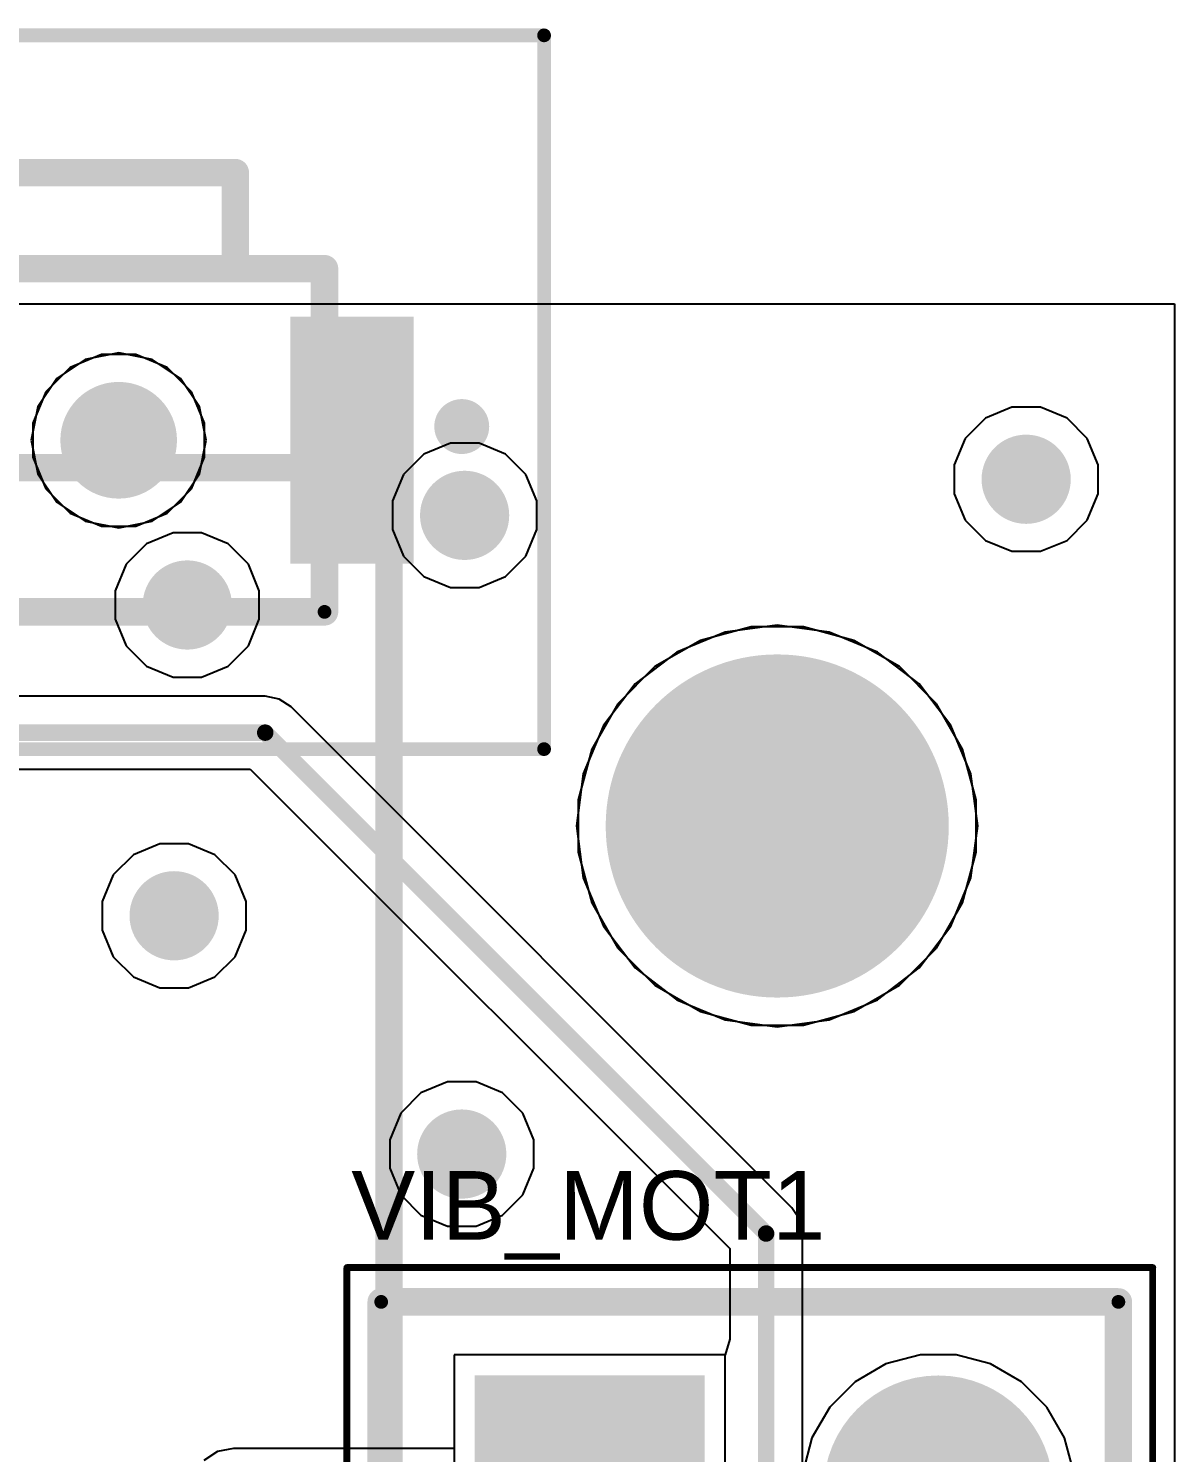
# Model space of a CAD drawing. Header units: inches. Extents: x 0.3 to 52.1, y -1.7 to 36.7.
# Drawn here: x 41.34 to 49.69, y 26.33 to 36.7 of the extents above; entities that cross this region are included whole.
import ezdxf

# ---------------------------------------------------------------- set-up
doc = ezdxf.new("R2010")
doc.units = ezdxf.units.IN
for name, color, linetype in [('Bottom Layer', 5, 'Continuous'), ('Bottom Solder', 6, 'Continuous'), ('Internal1', 16, 'Continuous'), ('Internal2', 76, 'Continuous'), ('Multi-Layer', 9, 'Continuous'), ('Pad Holes', 156, 'Continuous'), ('Top Assembly', 216, 'Continuous'), ('Top Component Outline', 6, 'Continuous'), ('Top Layer', 1, 'Continuous'), ('Top Overlay', 2, 'Continuous'), ('Top Paste', 8, 'Continuous'), ('Top Solder', 216, 'Continuous'), ('Via Holes', 16, 'Continuous'), ('wyswietlacz', 56, 'Continuous')]:
    doc.layers.add(name, color=color, linetype=linetype)
doc.styles.add('Arial', font='', dxfattribs={"height": 0.2})
doc.styles.get('Arial').set_extended_font_data('Arial')

# ---------------------------------------------------------------- blocks, each defined once
blk = doc.blocks.new('B3U3000PMB_19')
at = {"layer": 'Bottom Layer'}
h = blk.add_hatch(color=5, dxfattribs=at)
edge = h.paths.add_edge_path()
edge.add_arc((0, 0), 0.212, 0, 360)
at = {"layer": 'Bottom Solder'}
h = blk.add_hatch(color=6, dxfattribs=at)
edge = h.paths.add_edge_path()
edge.add_arc((0, 0), 0.262, 0, 360)
at = {"layer": 'Internal1'}
h = blk.add_hatch(color=16, dxfattribs=at)
edge = h.paths.add_edge_path()
edge.add_arc((0, 0), 0.212, 0, 360)
at = {"layer": 'Internal2'}
h = blk.add_hatch(color=76, dxfattribs=at)
edge = h.paths.add_edge_path()
edge.add_arc((0, 0), 0.212, 0, 360)
at = {"layer": 'Multi-Layer'}
h = blk.add_hatch(color=9, dxfattribs=at)
edge = h.paths.add_edge_path()
edge.add_arc((0, 0), 0.212, 0, 360)
at = {"layer": 'Pad Holes'}
h = blk.add_hatch(color=7, dxfattribs=at)
edge = h.paths.add_edge_path()
edge.add_arc((0, 0), 0.425, 0, 360)
at = {"layer": 'Top Layer'}
for points in [[(-2.1, -0.85), (-2.1, 0.85), (-1.3, 0.85), (-1.3, -0.85)], [(1.3, -0.85), (1.3, 0.85), (2.1, 0.85), (2.1, -0.85)]]:
    blk.add_hatch(color=1, dxfattribs=at).paths.add_polyline_path(points)
h = blk.add_hatch(color=1, dxfattribs=at)
edge = h.paths.add_edge_path()
edge.add_arc((0, 0), 0.212, 0, 360)
at = {"layer": 'Top Paste'}
for points in [[(-2.1, -0.85), (-2.1, 0.85), (-1.3, 0.85), (-1.3, -0.85)], [(1.3, -0.85), (1.3, 0.85), (2.1, 0.85), (2.1, -0.85)]]:
    blk.add_hatch(color=8, dxfattribs=at).paths.add_polyline_path(points)
at = {"layer": 'Top Solder'}
for points in [[(-2.15, -0.9), (-2.15, 0.9), (-1.25, 0.9), (-1.25, -0.9)], [(1.25, -0.9), (1.25, 0.9), (2.15, 0.9), (2.15, -0.9)]]:
    blk.add_hatch(color=216, dxfattribs=at).paths.add_polyline_path(points)
h = blk.add_hatch(color=216, dxfattribs=at)
edge = h.paths.add_edge_path()
edge.add_arc((0, 0), 0.262, 0, 360)
at = {"layer": 'Top Assembly'}
for points in [[(-3.1, -2.25, 0.1, 0.1, 0), (-3.1, 2.95, 0.1, 0.1, 0)], [(-3.1, 2.95, 0.1, 0.1, 0), (3.1, 2.95, 0.1, 0.1, 0)], [(3.1, -2.25, 0.1, 0.1, 0), (3.1, 2.95, 0.1, 0.1, 0)], [(-3.1, -2.25, 0.1, 0.1, 0), (3.1, -2.25, 0.1, 0.1, 0)]]:
    blk.add_lwpolyline(points, format="xyseb", dxfattribs=at)
for points in [[(-3.125, 2.95, 0.05, 0.05, 1), (-3.075, 2.95, 0.05, 0.05, 1)], [(-3.125, 2.95, 0.05, 0.05, 1), (-3.075, 2.95, 0.05, 0.05, 1)], [(3.075, 2.95, 0.05, 0.05, 1), (3.125, 2.95, 0.05, 0.05, 1)], [(3.075, 2.95, 0.05, 0.05, 1), (3.125, 2.95, 0.05, 0.05, 1)], [(-3.125, -2.25, 0.05, 0.05, 1), (-3.075, -2.25, 0.05, 0.05, 1)], [(-3.125, -2.25, 0.05, 0.05, 1), (-3.075, -2.25, 0.05, 0.05, 1)], [(3.075, -2.25, 0.05, 0.05, 1), (3.125, -2.25, 0.05, 0.05, 1)], [(3.075, -2.25, 0.05, 0.05, 1), (3.125, -2.25, 0.05, 0.05, 1)]]:
    blk.add_lwpolyline(points, format="xyseb", close=True, dxfattribs=at)
at = {"layer": 'Top Component Outline'}
for points in [[(-0.85, 1.95, 0.2, 0.2, 0), (0.85, 1.95, 0.2, 0.2, 0)], [(-0.85, 1.25, 0.2, 0.2, 0), (-0.85, 1.95, 0.2, 0.2, 0)], [(0.85, 1.25, 0.2, 0.2, 0), (0.85, 1.95, 0.2, 0.2, 0)], [(-1.5, 1.25, 0.2, 0.2, 0), (1.5, 1.25, 0.2, 0.2, 0)], [(-1.5, -1.25, 0.2, 0.2, 0), (-1.5, 1.25, 0.2, 0.2, 0)], [(1.5, -1.25, 0.2, 0.2, 0), (1.5, 1.25, 0.2, 0.2, 0)], [(-1.5, -1.25, 0.2, 0.2, 0), (1.5, -1.25, 0.2, 0.2, 0)]]:
    blk.add_lwpolyline(points, format="xyseb", dxfattribs=at)
for points in [[(-0.9, 1.95, 0.1, 0.1, 1), (-0.8, 1.95, 0.1, 0.1, 1)], [(-0.9, 1.95, 0.1, 0.1, 1), (-0.8, 1.95, 0.1, 0.1, 1)], [(0.8, 1.95, 0.1, 0.1, 1), (0.9, 1.95, 0.1, 0.1, 1)], [(0.8, 1.95, 0.1, 0.1, 1), (0.9, 1.95, 0.1, 0.1, 1)], [(-1.55, 1.25, 0.1, 0.1, 1), (-1.45, 1.25, 0.1, 0.1, 1)], [(-1.55, 1.25, 0.1, 0.1, 1), (-1.45, 1.25, 0.1, 0.1, 1)], [(-0.9, 1.25, 0.1, 0.1, 1), (-0.8, 1.25, 0.1, 0.1, 1)], [(0.8, 1.25, 0.1, 0.1, 1), (0.9, 1.25, 0.1, 0.1, 1)], [(1.45, 1.25, 0.1, 0.1, 1), (1.55, 1.25, 0.1, 0.1, 1)], [(1.45, 1.25, 0.1, 0.1, 1), (1.55, 1.25, 0.1, 0.1, 1)], [(-1.55, -1.25, 0.1, 0.1, 1), (-1.45, -1.25, 0.1, 0.1, 1)], [(-1.55, -1.25, 0.1, 0.1, 1), (-1.45, -1.25, 0.1, 0.1, 1)], [(1.45, -1.25, 0.1, 0.1, 1), (1.55, -1.25, 0.1, 0.1, 1)], [(1.45, -1.25, 0.1, 0.1, 1), (1.55, -1.25, 0.1, 0.1, 1)]]:
    blk.add_lwpolyline(points, format="xyseb", close=True, dxfattribs=at)
at = {"layer": 'Top Overlay'}
for points in [[(2.5, 0, 0.2, 0.2, -1), (2.5, 0.2, 0.2, 0.2, 0)], [(2.5, 0.2, 0.2, 0.2, -1), (2.5, 0, 0.2, 0.2, 0)], [(-1.5, -1.25, 0.1, 0.1, 0), (1.5, -1.25, 0.1, 0.1, 0)]]:
    blk.add_lwpolyline(points, format="xyseb", dxfattribs=at)
for points in [[(2.45, 0.2, 0.1, 0.1, 1), (2.55, 0.2, 0.1, 0.1, 1)], [(2.45, 0.2, 0.1, 0.1, 1), (2.55, 0.2, 0.1, 0.1, 1)], [(2.45, 0, 0.1, 0.1, 1), (2.55, 0, 0.1, 0.1, 1)], [(2.45, 0, 0.1, 0.1, 1), (2.55, 0, 0.1, 0.1, 1)], [(-1.525, -1.25, 0.05, 0.05, 1), (-1.475, -1.25, 0.05, 0.05, 1)], [(1.475, -1.25, 0.05, 0.05, 1), (1.525, -1.25, 0.05, 0.05, 1)]]:
    blk.add_lwpolyline(points, format="xyseb", close=True, dxfattribs=at)
blk = doc.blocks.new('RHDR20W60P0X254_1X20_5130X250X888P_22')
at = {"layer": 'Bottom Layer'}
blk.add_hatch(color=5, dxfattribs=at).paths.add_polyline_path([(-0.788, 0.915), (0.788, 0.915), (0.788, -0.661), (-0.788, -0.661)])
h = blk.add_hatch(color=5, dxfattribs=at)
edge = h.paths.add_edge_path()
edge.add_arc((2.54, 0.127), 0.787, 0, 360)
at = {"layer": 'Bottom Solder'}
blk.add_hatch(color=6, dxfattribs=at).paths.add_polyline_path([(-0.838, 0.965), (0.838, 0.965), (0.838, -0.711), (-0.838, -0.711)])
h = blk.add_hatch(color=6, dxfattribs=at)
edge = h.paths.add_edge_path()
edge.add_arc((2.54, 0.127), 0.837, 0, 360)
at = {"layer": 'Internal1'}
blk.add_hatch(color=16, dxfattribs=at).paths.add_polyline_path([(-0.788, 0.915), (0.788, 0.915), (0.788, -0.661), (-0.788, -0.661)])
h = blk.add_hatch(color=16, dxfattribs=at)
edge = h.paths.add_edge_path()
edge.add_arc((2.54, 0.127), 0.787, 0, 360)
at = {"layer": 'Internal2'}
blk.add_hatch(color=76, dxfattribs=at).paths.add_polyline_path([(-0.788, 0.915), (0.788, 0.915), (0.788, -0.661), (-0.788, -0.661)])
h = blk.add_hatch(color=76, dxfattribs=at)
edge = h.paths.add_edge_path()
edge.add_arc((2.54, 0.127), 0.787, 0, 360)
at = {"layer": 'Multi-Layer'}
blk.add_hatch(color=9, dxfattribs=at).paths.add_polyline_path([(-0.788, 0.915), (0.788, 0.915), (0.788, -0.661), (-0.788, -0.661)])
h = blk.add_hatch(color=9, dxfattribs=at)
edge = h.paths.add_edge_path()
edge.add_arc((2.54, 0.127), 0.787, 0, 360)
at = {"layer": 'Pad Holes'}
h = blk.add_hatch(color=7, dxfattribs=at)
edge = h.paths.add_edge_path()
edge.add_arc((0, 0.127), 0.525, 0, 360)
h = blk.add_hatch(color=7, dxfattribs=at)
edge = h.paths.add_edge_path()
edge.add_arc((2.54, 0.127), 0.525, 0, 360)
at = {"layer": 'Top Layer'}
blk.add_hatch(color=1, dxfattribs=at).paths.add_polyline_path([(-0.788, 0.915), (0.788, 0.915), (0.788, -0.661), (-0.788, -0.661)])
h = blk.add_hatch(color=1, dxfattribs=at)
edge = h.paths.add_edge_path()
edge.add_arc((2.54, 0.127), 0.787, 0, 360)
at = {"layer": 'Top Solder'}
blk.add_hatch(color=216, dxfattribs=at).paths.add_polyline_path([(-0.838, 0.965), (0.838, 0.965), (0.838, -0.711), (-0.838, -0.711)])
h = blk.add_hatch(color=216, dxfattribs=at)
edge = h.paths.add_edge_path()
edge.add_arc((2.54, 0.127), 0.837, 0, 360)
at = {"layer": 'Top Assembly'}
for points in [[(-1.77, 1.75, 0.05, 0.05, 0), (4.102, 1.75, 0.05, 0.05, 0)], [(-1.77, -1.5, 0.05, 0.05, 0), (-1.77, 1.75, 0.05, 0.05, 0)], [(4.102, -1.5, 0.05, 0.05, 0), (4.102, 1.75, 0.05, 0.05, 0)], [(-1.77, -1.5, 0.05, 0.05, 0), (4.102, -1.5, 0.05, 0.05, 0)]]:
    blk.add_lwpolyline(points, format="xyseb", dxfattribs=at)
for points in [[(-1.782, 1.75, 0.025, 0.025, 1), (-1.757, 1.75, 0.025, 0.025, 1)], [(-1.782, 1.75, 0.025, 0.025, 1), (-1.757, 1.75, 0.025, 0.025, 1)], [(4.09, 1.75, 0.025, 0.025, 1), (4.115, 1.75, 0.025, 0.025, 1)], [(4.09, 1.75, 0.025, 0.025, 1), (4.115, 1.75, 0.025, 0.025, 1)], [(-1.782, -1.5, 0.025, 0.025, 1), (-1.757, -1.5, 0.025, 0.025, 1)], [(-1.782, -1.5, 0.025, 0.025, 1), (-1.757, -1.5, 0.025, 0.025, 1)], [(4.09, -1.5, 0.025, 0.025, 1), (4.115, -1.5, 0.025, 0.025, 1)], [(4.09, -1.5, 0.025, 0.025, 1), (4.115, -1.5, 0.025, 0.025, 1)]]:
    blk.add_lwpolyline(points, format="xyseb", close=True, dxfattribs=at)
at = {"layer": 'Top Component Outline'}
for points in [[(-1.52, -1.25, 0.1, 0.1, 0), (-1.52, 1.5, 0.1, 0.1, 0)], [(-1.52, 1.5, 0.1, 0.1, 0), (3.852, 1.5, 0.1, 0.1, 0)], [(3.852, -1.25, 0.1, 0.1, 0), (3.852, 1.5, 0.1, 0.1, 0)], [(-1.52, -1.25, 0.1, 0.1, 0), (3.852, -1.25, 0.1, 0.1, 0)]]:
    blk.add_lwpolyline(points, format="xyseb", dxfattribs=at)
for points in [[(-1.545, 1.5, 0.05, 0.05, 1), (-1.495, 1.5, 0.05, 0.05, 1)], [(-1.545, 1.5, 0.05, 0.05, 1), (-1.495, 1.5, 0.05, 0.05, 1)], [(3.827, 1.5, 0.05, 0.05, 1), (3.877, 1.5, 0.05, 0.05, 1)], [(3.827, 1.5, 0.05, 0.05, 1), (3.877, 1.5, 0.05, 0.05, 1)], [(-1.545, -1.25, 0.05, 0.05, 1), (-1.495, -1.25, 0.05, 0.05, 1)], [(-1.545, -1.25, 0.05, 0.05, 1), (-1.495, -1.25, 0.05, 0.05, 1)], [(3.827, -1.25, 0.05, 0.05, 1), (3.877, -1.25, 0.05, 0.05, 1)], [(3.827, -1.25, 0.05, 0.05, 1), (3.877, -1.25, 0.05, 0.05, 1)]]:
    blk.add_lwpolyline(points, format="xyseb", close=True, dxfattribs=at)
at = {"layer": 'Top Overlay'}
for points in [[(-1.52, 0, 0.2, 0.2, 0), (-1.52, 1.5, 0.2, 0.2, 0)], [(-1.52, 1.5, 0.2, 0.2, 0), (3.852, 1.5, 0.2, 0.2, 0)], [(3.852, -1.25, 0.2, 0.2, 0), (3.852, 1.5, 0.2, 0.2, 0)], [(0, -1.25, 0.2, 0.2, 0), (3.852, -1.25, 0.2, 0.2, 0)]]:
    blk.add_lwpolyline(points, format="xyseb", dxfattribs=at)
for points in [[(-1.57, 1.5, 0.1, 0.1, 1), (-1.47, 1.5, 0.1, 0.1, 1)], [(-1.57, 1.5, 0.1, 0.1, 1), (-1.47, 1.5, 0.1, 0.1, 1)], [(3.802, 1.5, 0.1, 0.1, 1), (3.902, 1.5, 0.1, 0.1, 1)], [(3.802, 1.5, 0.1, 0.1, 1), (3.902, 1.5, 0.1, 0.1, 1)], [(-1.57, 0, 0.1, 0.1, 1), (-1.47, 0, 0.1, 0.1, 1)], [(-0.05, -1.25, 0.1, 0.1, 1), (0.05, -1.25, 0.1, 0.1, 1)], [(3.802, -1.25, 0.1, 0.1, 1), (3.902, -1.25, 0.1, 0.1, 1)], [(3.802, -1.25, 0.1, 0.1, 1), (3.902, -1.25, 0.1, 0.1, 1)]]:
    blk.add_lwpolyline(points, format="xyseb", close=True, dxfattribs=at)

msp = doc.modelspace()

# ---------------------------------------------------------------- hatches: boundary and pattern name
at = {"layer": 'Bottom Layer'}
h = msp.add_hatch(color=5, dxfattribs=at)
edge = h.paths.add_edge_path()
edge.add_arc((48.613, 33.416), 0.325, 0, 360)
h = msp.add_hatch(color=5, dxfattribs=at)
edge = h.paths.add_edge_path()
edge.add_arc((44.521, 33.153), 0.325, 0, 360)
h = msp.add_hatch(color=5, dxfattribs=at)
edge = h.paths.add_edge_path()
edge.add_arc((42.5, 32.5), 0.325, 0, 360)
h = msp.add_hatch(color=5, dxfattribs=at)
edge = h.paths.add_edge_path()
edge.add_arc((46.799, 30.89), 0.762, 0, 360)
h = msp.add_hatch(color=5, dxfattribs=at)
edge = h.paths.add_edge_path()
edge.add_arc((42.404, 30.236), 0.325, 0, 360)
h = msp.add_hatch(color=5, dxfattribs=at)
edge = h.paths.add_edge_path()
edge.add_arc((44.5, 28.5), 0.325, 0, 360)
at = {"layer": 'Bottom Solder'}
h = msp.add_hatch(color=6, dxfattribs=at)
edge = h.paths.add_edge_path()
edge.add_arc((46.799, 30.89), 0.812, 0, 360)
at = {"layer": 'Internal1'}
h = msp.add_hatch(color=16, dxfattribs=at)
edge = h.paths.add_edge_path()
edge.add_arc((48.613, 33.416), 0.325, 0, 360)
h = msp.add_hatch(color=16, dxfattribs=at)
edge = h.paths.add_edge_path()
edge.add_arc((44.521, 33.153), 0.325, 0, 360)
h = msp.add_hatch(color=16, dxfattribs=at)
edge = h.paths.add_edge_path()
edge.add_arc((42.5, 32.5), 0.325, 0, 360)
h = msp.add_hatch(color=16, dxfattribs=at)
edge = h.paths.add_edge_path()
edge.add_arc((46.799, 30.89), 0.762, 0, 360)
h = msp.add_hatch(color=16, dxfattribs=at)
edge = h.paths.add_edge_path()
edge.add_arc((42.404, 30.236), 0.325, 0, 360)
h = msp.add_hatch(color=16, dxfattribs=at)
edge = h.paths.add_edge_path()
edge.add_arc((44.5, 28.5), 0.325, 0, 360)
at = {"layer": 'Internal2'}
h = msp.add_hatch(color=76, dxfattribs=at)
edge = h.paths.add_edge_path()
edge.add_arc((48.613, 33.416), 0.325, 0, 360)
h = msp.add_hatch(color=76, dxfattribs=at)
edge = h.paths.add_edge_path()
edge.add_arc((44.521, 33.153), 0.325, 0, 360)
h = msp.add_hatch(color=76, dxfattribs=at)
edge = h.paths.add_edge_path()
edge.add_arc((42.5, 32.5), 0.325, 0, 360)
h = msp.add_hatch(color=76, dxfattribs=at)
edge = h.paths.add_edge_path()
edge.add_arc((46.799, 30.89), 0.762, 0, 360)
h = msp.add_hatch(color=76, dxfattribs=at)
edge = h.paths.add_edge_path()
edge.add_arc((42.404, 30.236), 0.325, 0, 360)
h = msp.add_hatch(color=76, dxfattribs=at)
edge = h.paths.add_edge_path()
edge.add_arc((44.5, 28.5), 0.325, 0, 360)
at = {"layer": 'Multi-Layer'}
h = msp.add_hatch(color=9, dxfattribs=at)
edge = h.paths.add_edge_path()
edge.add_arc((46.799, 30.89), 0.762, 0, 360)
at = {"layer": 'Pad Holes'}
h = msp.add_hatch(color=7, dxfattribs=at)
edge = h.paths.add_edge_path()
edge.add_arc((46.799, 30.89), 1.25, 0, 360)
at = {"layer": 'Top Layer'}
h = msp.add_hatch(color=1, dxfattribs=at)
edge = h.paths.add_edge_path()
edge.add_arc((48.613, 33.416), 0.325, 0, 360)
h = msp.add_hatch(color=1, dxfattribs=at)
edge = h.paths.add_edge_path()
edge.add_arc((44.521, 33.153), 0.325, 0, 360)
h = msp.add_hatch(color=1, dxfattribs=at)
edge = h.paths.add_edge_path()
edge.add_arc((42.5, 32.5), 0.325, 0, 360)
h = msp.add_hatch(color=1, dxfattribs=at)
edge = h.paths.add_edge_path()
edge.add_arc((46.799, 30.89), 0.762, 0, 360)
h = msp.add_hatch(color=1, dxfattribs=at)
edge = h.paths.add_edge_path()
edge.add_arc((42.404, 30.236), 0.325, 0, 360)
h = msp.add_hatch(color=1, dxfattribs=at)
edge = h.paths.add_edge_path()
edge.add_arc((44.5, 28.5), 0.325, 0, 360)
at = {"layer": 'Top Solder'}
h = msp.add_hatch(color=216, dxfattribs=at)
edge = h.paths.add_edge_path()
edge.add_arc((46.799, 30.89), 0.812, 0, 360)
at = {"layer": 'Via Holes'}
h = msp.add_hatch(color=7, dxfattribs=at)
edge = h.paths.add_edge_path()
edge.add_arc((48.613, 33.416), 0.175, 0, 360)
h = msp.add_hatch(color=7, dxfattribs=at)
edge = h.paths.add_edge_path()
edge.add_arc((44.521, 33.153), 0.175, 0, 360)
h = msp.add_hatch(color=7, dxfattribs=at)
edge = h.paths.add_edge_path()
edge.add_arc((42.5, 32.5), 0.175, 0, 360)
h = msp.add_hatch(color=7, dxfattribs=at)
edge = h.paths.add_edge_path()
edge.add_arc((42.404, 30.236), 0.175, 0, 360)
h = msp.add_hatch(color=7, dxfattribs=at)
edge = h.paths.add_edge_path()
edge.add_arc((44.5, 28.5), 0.175, 0, 360)

# ---------------------------------------------------------------- linework, layer by layer
at = {"layer": 'Bottom Layer'}
for p, q in [((37.147, 34.694), (49.694, 34.694)), ((49.694, 34.694), (49.694, 0.306)), ((41.756, 34.289), (41.549, 34.151)), ((42, 34.337), (41.756, 34.289)), ((42.244, 34.289), (42, 34.337)), ((42.451, 34.151), (42.244, 34.289)), ((41.549, 34.151), (41.411, 33.944)), ((42.589, 33.944), (42.451, 34.151)), ((41.411, 33.944), (41.363, 33.7)), ((42.637, 33.7), (42.589, 33.944)), ((41.363, 33.7), (41.411, 33.456)), ((42.589, 33.456), (42.637, 33.7)), ((41.411, 33.456), (41.549, 33.249)), ((42.451, 33.249), (42.589, 33.456)), ((41.549, 33.249), (41.756, 33.111)), ((42.244, 33.111), (42.451, 33.249)), ((41.756, 33.111), (42, 33.063)), ((42, 33.063), (42.244, 33.111)), ((46.42, 32.303), (46.067, 32.157)), ((46.799, 32.353), (46.42, 32.303)), ((47.177, 32.303), (46.799, 32.353)), ((47.53, 32.157), (47.177, 32.303)), ((46.067, 32.157), (45.764, 31.925)), ((47.833, 31.925), (47.53, 32.157)), ((45.764, 31.925), (45.532, 31.622)), ((48.065, 31.622), (47.833, 31.925)), ((45.532, 31.622), (45.386, 31.269)), ((48.211, 31.269), (48.065, 31.622)), ((45.386, 31.269), (45.336, 30.89)), ((48.261, 30.89), (48.211, 31.269)), ((45.336, 30.89), (45.386, 30.512)), ((48.211, 30.512), (48.261, 30.89)), ((45.386, 30.512), (45.532, 30.159)), ((48.065, 30.159), (48.211, 30.512)), ((45.532, 30.159), (45.764, 29.856)), ((47.833, 29.856), (48.065, 30.159)), ((45.764, 29.856), (46.067, 29.624)), ((47.53, 29.624), (47.833, 29.856)), ((46.067, 29.624), (46.42, 29.478)), ((47.177, 29.478), (47.53, 29.624)), ((46.42, 29.478), (46.799, 29.428)), ((46.799, 29.428), (47.177, 29.478)), ((46.42, 27.038), (44.445, 27.038)), ((44.445, 27.038), (44.445, 25.063)), ((46.42, 25.063), (46.42, 27.038))]:
    msp.add_line(p, q, dxfattribs=at)
at = {"layer": 'Internal1'}
for p, q in [((37.139, 34.694), (49.694, 34.694)), ((49.694, 34.694), (49.694, 0.306)), ((41.876, 34.325), (41.646, 34.23)), ((42.124, 34.325), (41.876, 34.325)), ((42.354, 34.23), (42.124, 34.325)), ((41.646, 34.23), (41.47, 34.054)), ((42.53, 34.054), (42.354, 34.23)), ((41.47, 34.054), (41.375, 33.824)), ((42.625, 33.824), (42.53, 34.054)), ((41.375, 33.824), (41.375, 33.576)), ((42.625, 33.576), (42.625, 33.824)), ((41.375, 33.576), (41.47, 33.346)), ((42.53, 33.346), (42.625, 33.576)), ((41.47, 33.346), (41.646, 33.17)), ((42.354, 33.17), (42.53, 33.346)), ((41.646, 33.17), (41.876, 33.075)), ((42.124, 33.075), (42.354, 33.17)), ((41.876, 33.075), (42.124, 33.075)), ((46.608, 32.34), (46.239, 32.242)), ((46.99, 32.34), (46.608, 32.34)), ((47.358, 32.242), (46.99, 32.34)), ((46.239, 32.242), (45.908, 32.051)), ((47.689, 32.051), (47.358, 32.242)), ((45.908, 32.051), (45.638, 31.781)), ((47.959, 31.781), (47.689, 32.051)), ((45.638, 31.781), (45.447, 31.45)), ((48.15, 31.45), (47.959, 31.781)), ((45.447, 31.45), (45.349, 31.081)), ((48.249, 31.081), (48.15, 31.45)), ((45.349, 31.081), (45.349, 30.7)), ((48.249, 30.7), (48.249, 31.081)), ((45.349, 30.7), (45.447, 30.331)), ((48.15, 30.331), (48.249, 30.7)), ((45.447, 30.331), (45.638, 30)), ((47.959, 30), (48.15, 30.331)), ((45.638, 30), (45.908, 29.73)), ((47.689, 29.73), (47.959, 30)), ((45.908, 29.73), (46.239, 29.539)), ((47.358, 29.539), (47.689, 29.73)), ((46.239, 29.539), (46.608, 29.44)), ((46.99, 29.44), (47.358, 29.539)), ((46.608, 29.44), (46.99, 29.44)), ((46.42, 27.038), (44.445, 27.038)), ((44.445, 27.038), (44.445, 25.063)), ((46.42, 25.063), (46.42, 27.038))]:
    msp.add_line(p, q, dxfattribs=at)
at = {"layer": 'Internal2'}
for p, q in [((38.514, 34.694), (49.694, 34.694)), ((49.694, 34.694), (49.694, 18.138)), ((41.876, 34.325), (41.646, 34.23)), ((42.124, 34.325), (41.876, 34.325)), ((42.354, 34.23), (42.124, 34.325)), ((41.646, 34.23), (41.47, 34.054)), ((42.53, 34.054), (42.354, 34.23)), ((41.47, 34.054), (41.375, 33.824)), ((42.625, 33.824), (42.53, 34.054)), ((48.509, 33.941), (48.316, 33.861)), ((48.718, 33.941), (48.509, 33.941)), ((48.911, 33.861), (48.718, 33.941)), ((41.375, 33.824), (41.375, 33.576)), ((42.625, 33.576), (42.625, 33.824)), ((48.316, 33.861), (48.168, 33.713)), ((49.058, 33.713), (48.911, 33.861)), ((44.417, 33.678), (44.224, 33.599)), ((44.626, 33.678), (44.417, 33.678)), ((44.819, 33.599), (44.626, 33.678)), ((48.168, 33.713), (48.088, 33.52)), ((49.138, 33.52), (49.058, 33.713)), ((41.375, 33.576), (41.47, 33.346)), ((42.53, 33.346), (42.625, 33.576)), ((44.224, 33.599), (44.076, 33.451)), ((44.966, 33.451), (44.819, 33.599)), ((48.088, 33.52), (48.088, 33.311)), ((49.138, 33.311), (49.138, 33.52)), ((44.076, 33.451), (43.996, 33.258)), ((45.046, 33.258), (44.966, 33.451)), ((41.47, 33.346), (41.646, 33.17)), ((42.354, 33.17), (42.53, 33.346)), ((48.088, 33.311), (48.168, 33.118)), ((49.058, 33.118), (49.138, 33.311)), ((43.996, 33.258), (43.996, 33.049)), ((45.046, 33.049), (45.046, 33.258)), ((41.646, 33.17), (41.876, 33.075)), ((42.124, 33.075), (42.354, 33.17)), ((48.168, 33.118), (48.316, 32.971)), ((48.911, 32.971), (49.058, 33.118)), ((41.876, 33.075), (42.124, 33.075)), ((42.396, 33.025), (42.203, 32.945)), ((42.604, 33.025), (42.396, 33.025)), ((42.797, 32.945), (42.604, 33.025)), ((43.996, 33.049), (44.076, 32.856)), ((44.966, 32.856), (45.046, 33.049)), ((42.203, 32.945), (42.055, 32.797)), ((42.945, 32.797), (42.797, 32.945)), ((48.316, 32.971), (48.509, 32.891)), ((48.509, 32.891), (48.718, 32.891)), ((48.718, 32.891), (48.911, 32.971)), ((42.055, 32.797), (41.975, 32.604)), ((43.025, 32.604), (42.945, 32.797)), ((44.076, 32.856), (44.224, 32.708)), ((44.819, 32.708), (44.966, 32.856)), ((44.224, 32.708), (44.417, 32.628)), ((44.626, 32.628), (44.819, 32.708)), ((41.975, 32.604), (41.975, 32.396)), ((43.025, 32.396), (43.025, 32.604)), ((44.417, 32.628), (44.626, 32.628)), ((41.975, 32.396), (42.055, 32.203)), ((42.945, 32.203), (43.025, 32.396)), ((46.608, 32.34), (46.239, 32.242)), ((46.99, 32.34), (46.608, 32.34)), ((47.358, 32.242), (46.99, 32.34)), ((42.055, 32.203), (42.203, 32.055)), ((42.797, 32.055), (42.945, 32.203)), ((46.239, 32.242), (45.908, 32.051)), ((47.689, 32.051), (47.358, 32.242)), ((42.203, 32.055), (42.396, 31.975)), ((42.396, 31.975), (42.604, 31.975)), ((42.604, 31.975), (42.797, 32.055)), ((45.908, 32.051), (45.638, 31.781)), ((47.959, 31.781), (47.689, 32.051)), ((45.638, 31.781), (45.447, 31.45)), ((48.15, 31.45), (47.959, 31.781)), ((45.447, 31.45), (45.349, 31.081)), ((48.249, 31.081), (48.15, 31.45)), ((45.349, 31.081), (45.349, 30.7)), ((48.249, 30.7), (48.249, 31.081)), ((42.299, 30.761), (42.107, 30.681)), ((42.508, 30.761), (42.299, 30.761)), ((42.701, 30.681), (42.508, 30.761)), ((42.107, 30.681), (41.959, 30.533)), ((42.849, 30.533), (42.701, 30.681)), ((45.349, 30.7), (45.447, 30.331)), ((48.15, 30.331), (48.249, 30.7)), ((41.959, 30.533), (41.879, 30.34)), ((42.929, 30.34), (42.849, 30.533)), ((41.879, 30.34), (41.879, 30.131)), ((42.929, 30.131), (42.929, 30.34)), ((45.447, 30.331), (45.638, 30)), ((47.959, 30), (48.15, 30.331)), ((41.879, 30.131), (41.959, 29.938)), ((42.849, 29.938), (42.929, 30.131)), ((45.638, 30), (45.908, 29.73)), ((47.689, 29.73), (47.959, 30)), ((41.959, 29.938), (42.107, 29.791)), ((42.701, 29.791), (42.849, 29.938)), ((42.107, 29.791), (42.299, 29.711)), ((42.508, 29.711), (42.701, 29.791)), ((42.299, 29.711), (42.508, 29.711)), ((45.908, 29.73), (46.239, 29.539)), ((47.358, 29.539), (47.689, 29.73)), ((46.239, 29.539), (46.608, 29.44)), ((46.99, 29.44), (47.358, 29.539)), ((46.608, 29.44), (46.99, 29.44)), ((44.203, 28.945), (44.055, 28.797)), ((44.396, 29.025), (44.203, 28.945)), ((44.604, 29.025), (44.396, 29.025)), ((44.797, 28.945), (44.604, 29.025)), ((44.945, 28.797), (44.797, 28.945)), ((44.055, 28.797), (43.975, 28.604)), ((45.025, 28.604), (44.945, 28.797)), ((43.975, 28.604), (43.975, 28.396)), ((45.025, 28.396), (45.025, 28.604)), ((43.975, 28.396), (44.055, 28.203)), ((44.945, 28.203), (45.025, 28.396)), ((44.055, 28.203), (44.203, 28.055)), ((44.797, 28.055), (44.945, 28.203)), ((44.203, 28.055), (44.396, 27.975)), ((44.604, 27.975), (44.797, 28.055)), ((44.396, 27.975), (44.604, 27.975)), ((46.42, 27.038), (44.445, 27.038)), ((44.445, 27.038), (44.445, 25.063)), ((46.42, 25.152), (46.42, 27.038)), ((47.843, 27.038), (47.591, 26.971)), ((48.103, 27.038), (47.843, 27.038)), ((48.354, 26.971), (48.103, 27.038)), ((47.591, 26.971), (47.366, 26.841)), ((48.579, 26.841), (48.354, 26.971)), ((47.366, 26.841), (47.182, 26.657)), ((48.763, 26.657), (48.579, 26.841)), ((47.182, 26.657), (47.052, 26.432)), ((48.893, 26.432), (48.763, 26.657)), ((47.052, 26.432), (46.985, 26.18)), ((48.96, 26.18), (48.893, 26.432))]:
    msp.add_line(p, q, dxfattribs=at)
at = {"layer": 'Top Layer'}
for p, q in [((40.9, 34.694), (49.694, 34.694)), ((49.694, 34.694), (49.694, 0.306)), ((41.876, 34.325), (41.646, 34.23)), ((42.124, 34.325), (41.876, 34.325)), ((42.354, 34.23), (42.124, 34.325)), ((41.646, 34.23), (41.47, 34.054)), ((42.53, 34.054), (42.354, 34.23)), ((41.47, 34.054), (41.375, 33.824)), ((42.625, 33.824), (42.53, 34.054)), ((41.375, 33.824), (41.375, 33.576)), ((42.625, 33.576), (42.625, 33.824)), ((41.375, 33.576), (41.47, 33.346)), ((42.53, 33.346), (42.625, 33.576)), ((41.47, 33.346), (41.646, 33.17)), ((42.354, 33.17), (42.53, 33.346)), ((41.646, 33.17), (41.876, 33.075)), ((42.124, 33.075), (42.354, 33.17)), ((41.876, 33.075), (42.124, 33.075)), ((46.608, 32.34), (46.239, 32.242)), ((46.99, 32.34), (46.608, 32.34)), ((47.358, 32.242), (46.99, 32.34)), ((46.239, 32.242), (45.908, 32.051)), ((47.689, 32.051), (47.358, 32.242)), ((45.908, 32.051), (45.638, 31.781)), ((47.959, 31.781), (47.689, 32.051)), ((43.068, 31.835), (38.611, 31.835)), ((43.17, 31.815), (43.068, 31.835)), ((43.068, 31.835), (43.068, 31.835)), ((43.256, 31.758), (43.17, 31.815)), ((46.905, 28.108), (43.256, 31.758)), ((45.638, 31.781), (45.447, 31.45)), ((48.15, 31.45), (47.959, 31.781)), ((45.447, 31.45), (45.349, 31.081)), ((48.249, 31.081), (48.15, 31.45)), ((25.694, 31.305), (42.958, 31.305)), ((42.958, 31.305), (46.453, 27.811)), ((45.349, 31.081), (45.349, 30.7)), ((48.249, 30.7), (48.249, 31.081)), ((45.349, 30.7), (45.447, 30.331)), ((48.15, 30.331), (48.249, 30.7)), ((45.447, 30.331), (45.638, 30)), ((47.959, 30), (48.15, 30.331)), ((45.638, 30), (45.908, 29.73)), ((47.689, 29.73), (47.959, 30)), ((45.908, 29.73), (46.239, 29.539)), ((47.358, 29.539), (47.689, 29.73)), ((46.239, 29.539), (46.608, 29.44)), ((46.99, 29.44), (47.358, 29.539)), ((46.608, 29.44), (46.99, 29.44)), ((46.963, 28.022), (46.905, 28.108)), ((46.905, 28.108), (46.905, 28.108)), ((46.983, 27.921), (46.963, 28.022)), ((46.983, 25.934), (46.983, 27.921)), ((46.453, 27.811), (46.453, 27.151)), ((46.453, 27.151), (46.42, 27.038)), ((46.42, 27.038), (44.445, 27.038)), ((44.445, 27.038), (44.445, 26.356)), ((42.837, 26.356), (42.72, 26.333)), ((44.445, 26.356), (42.837, 26.356)), ((42.837, 26.356), (42.837, 26.356)), ((42.72, 26.333), (42.621, 26.267))]:
    msp.add_line(p, q, dxfattribs=at)
for points in [[(25.584, 31.57, 0.12, 0.12, 0), (43.068, 31.57, 0.12, 0.12, 0)], [(43.068, 31.57, 0.12, 0.12, 0), (46.718, 27.921, 0.12, 0.12, 0)], [(46.718, 25.824, 0.12, 0.12, 0), (46.718, 27.921, 0.12, 0.12, 0)]]:
    msp.add_lwpolyline(points, format="xyseb", dxfattribs=at)
for points in [[(43.038, 31.57, 0.06, 0.06, 1), (43.098, 31.57, 0.06, 0.06, 1)], [(43.038, 31.57, 0.06, 0.06, 1), (43.098, 31.57, 0.06, 0.06, 1)], [(46.688, 27.921, 0.06, 0.06, 1), (46.748, 27.921, 0.06, 0.06, 1)], [(46.688, 27.921, 0.06, 0.06, 1), (46.748, 27.921, 0.06, 0.06, 1)]]:
    msp.add_lwpolyline(points, format="xyseb", close=True, dxfattribs=at)
at = {"layer": 'wyswietlacz'}
for points in [[(6.45, 33.5, 0.2, 0.2, 0), (43.97, 33.5, 0.2, 0.2, 0)], [(43.97, 1.5, 0.2, 0.2, 0), (43.97, 33.5, 0.2, 0.2, 0)]]:
    msp.add_lwpolyline(points, format="xyseb", dxfattribs=at)
msp.add_lwpolyline([(43.92, 33.5, 0.1, 0.1, 1), (44.02, 33.5, 0.1, 0.1, 1)], format="xyseb", close=True, dxfattribs=at)
msp.add_lwpolyline([(43.92, 33.5, 0.1, 0.1, 1), (44.02, 33.5, 0.1, 0.1, 1)], format="xyseb", close=True, dxfattribs=at)

# ---------------------------------------------------------------- block references
for name, p in [('B3U3000PMB_19', (42, 33.7)), ('RHDR20W60P0X254_1X20_5130X250X888P_22', (45.433, 25.923))]:
    msp.add_blockref(name, p)

# ---------------------------------------------------------------- texts
at = {"layer": 'Top Overlay', "style": 'Arial'}
msp.add_text('VIB_MOT1', height=0.5, dxfattribs=at).set_placement((43.695, 27.876))

doc.saveas('drawing.dxf')
